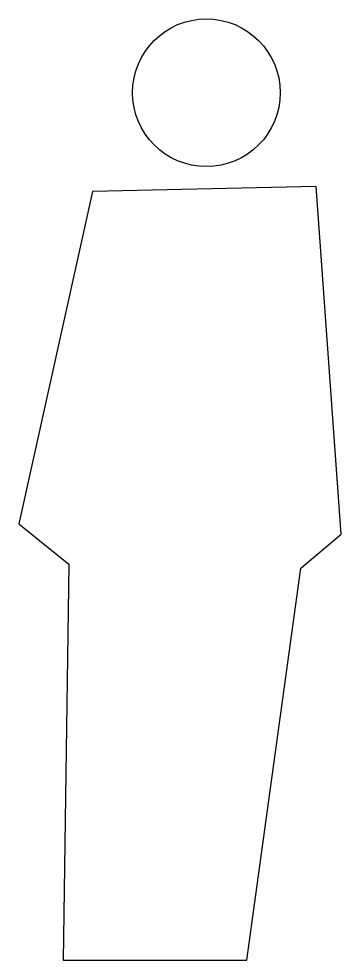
# Model space of a CAD drawing. Header units: millimetres. Extents: x -264 to 361, y 0 to 1824.
import ezdxf

# ---------------------------------------------------------------- set-up
doc = ezdxf.new("R2010")
doc.units = ezdxf.units.MM
doc.header["$MEASUREMENT"] = 0

# ---------------------------------------------------------------- blocks, each defined once
blk = doc.blocks.new('SYMBOL_Figure_3_2D')
at = {"color": 0, "linetype": 'ByBlock'}
blk.add_lwpolyline([(-177.9, 0), (177.9, 0), (283.1, 759.5), (361.3, 825.9), (312.7, 1499.6), (-121.3, 1489.8), (-264.2, 845.4), (-167.1, 767.3)], close=True, dxfattribs=at)
blk.add_circle((99.7, 1681.1), 143.2, dxfattribs=at)

msp = doc.modelspace()

# ---------------------------------------------------------------- block references
msp.add_blockref('SYMBOL_Figure_3_2D', (0, 0))

doc.saveas('drawing.dxf')
